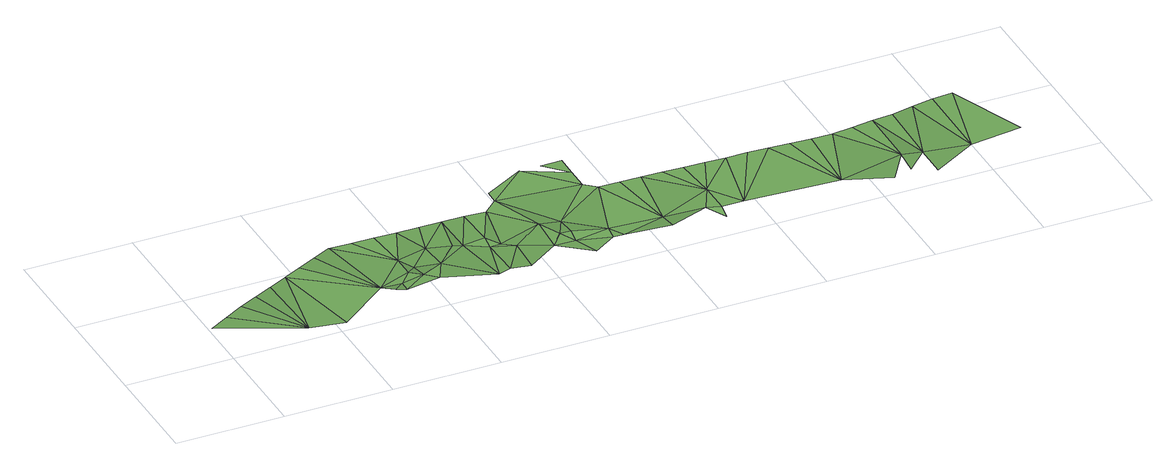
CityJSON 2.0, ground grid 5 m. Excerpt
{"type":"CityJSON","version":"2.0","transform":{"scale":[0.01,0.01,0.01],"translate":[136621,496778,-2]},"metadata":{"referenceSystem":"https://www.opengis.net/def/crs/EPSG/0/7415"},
"CityObjects":{
"plantcover1":{"type":"PlantCover","attributes":{"3df_class":"Forest","bgt_fysiekvoorkomen":"grasland agrarisch","bgt_status":"bestaand","identificatienamespace":"NL.IMGeo","begroeidterreindeeloptalud":"false","relatievehoogteligging":0,"aantal_punten":0},"geometry":[{"type":"MultiSurface","lod":"1","boundaries":[[[0,1,2]],[[0,3,1]],[[3,0,4]],[[0,5,4]],[[0,6,5]],[[0,7,6]],[[6,7,8]],[[9,6,8]],[[10,9,8]],[[10,8,11]],[[12,8,13]],[[12,13,14]],[[15,11,8]],[[16,8,12]],[[16,15,8]],[[17,11,15]],[[18,12,14]],[[16,12,18]],[[14,19,18]],[[15,20,17]],[[15,16,21]],[[16,18,21]],[[22,21,18]],[[18,19,22]],[[20,15,23]],[[24,15,21]],[[15,24,23]],[[24,21,22]],[[19,25,22]],[[26,24,22]],[[27,23,24]],[[26,22,28]],[[25,28,22]],[[29,27,24]],[[26,29,24]],[[26,28,29]],[[30,28,25]],[[31,30,25]],[[30,32,28]],[[33,29,28]],[[28,32,33]],[[30,31,34]],[[34,31,35]],[[36,32,30]],[[36,30,34]],[[37,32,36]],[[33,32,37]],[[35,38,34]],[[39,36,34]],[[37,36,39]],[[38,39,34]],[[40,37,39]],[[41,39,38]],[[38,42,41]],[[40,39,43]],[[44,42,38]],[[43,39,41]],[[45,41,42]],[[41,45,43]],[[40,46,47]],[[44,48,42]],[[42,49,45]],[[45,49,43]],[[40,43,50]],[[49,42,48]],[[50,46,40]],[[49,48,51]],[[43,49,52]],[[50,43,52]],[[53,49,51]],[[46,50,54]],[[49,53,52]],[[53,51,55]],[[56,57,54]],[[53,58,52]],[[59,53,55]],[[60,58,53]],[[53,61,60]],[[59,61,53]],[[61,62,60]],[[63,64,59]],[[61,59,64]],[[65,62,61]],[[66,61,64]],[[67,65,61]],[[68,61,66]],[[68,67,61]],[[68,66,69]],[[70,69,66]],[[70,66,71]],[[70,71,72]],[[73,72,71]],[[73,71,74]],[[75,71,76]],[[75,74,71]],[[77,74,75]],[[78,75,79]],[[77,75,80]],[[75,78,80]],[[81,80,78]],[[82,78,83]],[[81,78,84]],[[84,78,82]],[[84,82,85]],[[86,85,82]],[[82,87,86]]]}]}
},
"vertices":[
[381,72,91],[94,267,107],[6,223,103],[182,312,113],[269,356,111],[357,400,109],[445,444,110],[531,22,106],[781,222,95],[532,488,109],[620,532,111],[708,576,108],[881,222,91],[831,172,105],[881,172,91],[931,372,105],[931,272,104],[810,573,108],[981,222,110],[1031,172,110],[912,570,110],[981,322,88],[1081,272,109],[1014,566,108],[1081,422,96],[1281,122,89],[1181,372,112],[1116,563,112],[1231,372,101],[1218,560,113],[1331,322,94],[1331,122,102],[1331,372,111],[1320,557,113],[1431,272,105],[1431,122,91],[1381,322,97],[1422,553,112],[1581,222,93],[1581,372,112],[1492,616,112],[1631,272,110],[1681,222,91],[1681,372,98],[1731,122,82],[1681,272,110],[1684,785,111],[1493,680,112],[1831,172,96],[1831,222,109],[1880,583,109],[1881,172,94],[1931,537,108],[2081,222,99],[1878,682,111],[2081,122,117],[1876,780,114],[1780,782,112],[2028,534,108],[2280,222,94],[2124,531,110],[2330,322,112],[2221,528,109],[2330,122,93],[2330,172,113],[2318,525,108],[2430,172,115],[2414,522,110],[2511,519,108],[2608,516,109],[2704,513,108],[2880,172,97],[2801,510,105],[2898,507,105],[2995,504,105],[3180,222,114],[3080,72,115],[3093,516,104],[3280,222,101],[3180,122,100],[3191,529,104],[3289,542,101],[3480,172,112],[3280,72,97],[3387,555,106],[3485,568,110],[3583,580,107],[3730,222,101]
]}
